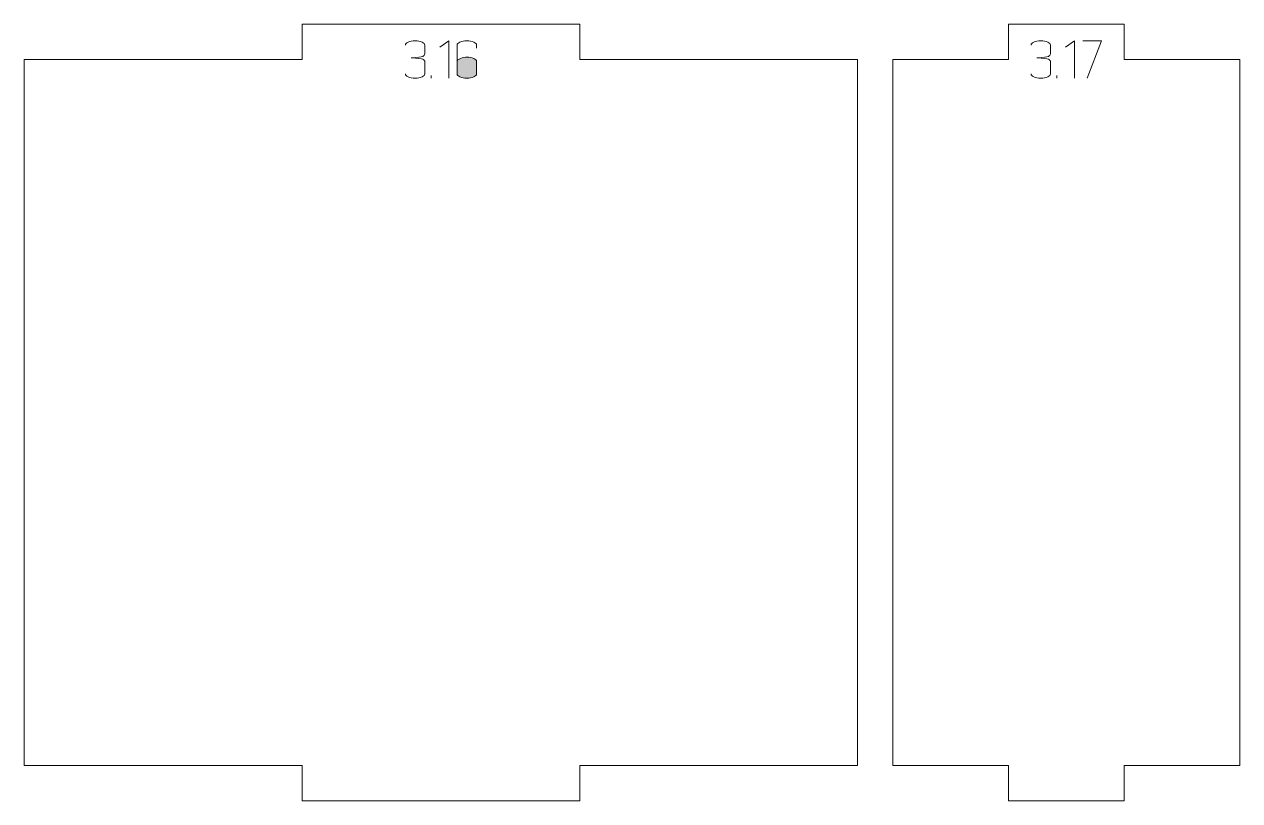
# Model space of a CAD drawing. Header units: centimetres. Extents: x -158 to 228, y -202 to 254.
# Drawn here: x -59.21 to -48.86, y -78.55 to -71.95 of the extents above; entities that cross this region are included whole.
import ezdxf

# ---------------------------------------------------------------- set-up
doc = ezdxf.new("R2010")
doc.units = ezdxf.units.CM
doc.header["$MEASUREMENT"] = 0
doc.layers.add('Capa 1', color=7, linetype='Continuous')

msp = doc.modelspace()

# ---------------------------------------------------------------- hatches: boundary and pattern name
at = {"layer": 'Capa 1', "true_color": 0x3e4095}
h = msp.add_hatch(color=175, dxfattribs=at)
edge = h.paths.add_edge_path()
edge.add_spline(control_points=[(-55.88042, -72.40756), (-55.90396, -72.40756), (-55.92361, -72.40412), (-55.93935, -72.39724), (-55.9551, -72.39036), (-55.96297, -72.38203), (-55.96297, -72.37225), (-55.96297, -72.38203), (-55.9551, -72.39036), (-55.93935, -72.39724), (-55.92361, -72.40412), (-55.90396, -72.40756), (-55.88042, -72.40756), (-55.85688, -72.40756), (-55.83723, -72.40412), (-55.82149, -72.39724), (-55.80574, -72.39036), (-55.79787, -72.38203), (-55.79787, -72.37225), (-55.79787, -72.37225), (-55.79787, -72.26906), (-55.79787, -72.26906), (-55.79787, -72.2608), (-55.80353, -72.25362), (-55.81484, -72.24751), (-55.82615, -72.24139), (-55.85932, -72.23726), (-55.91436, -72.23512), (-55.85963, -72.23176), (-55.82676, -72.22778), (-55.81576, -72.2232), (-55.80475, -72.21861), (-55.79879, -72.21112), (-55.79787, -72.20073), (-55.79787, -72.20073), (-55.79787, -72.12643), (-55.79787, -72.12643), (-55.79787, -72.11665), (-55.80574, -72.10832), (-55.82149, -72.10144), (-55.83723, -72.09456), (-55.85688, -72.09112), (-55.88042, -72.09112), (-55.90396, -72.09112), (-55.92361, -72.09456), (-55.93935, -72.10144), (-55.9551, -72.10832), (-55.96297, -72.11665), (-55.96297, -72.12643), (-55.96297, -72.11665), (-55.9551, -72.10832), (-55.93935, -72.10144), (-55.92361, -72.09456), (-55.90396, -72.09112), (-55.88042, -72.09112), (-55.85688, -72.09112), (-55.83723, -72.09456), (-55.82149, -72.10144), (-55.80574, -72.10832), (-55.79787, -72.11665), (-55.79787, -72.12643), (-55.79787, -72.12643), (-55.79787, -72.20073), (-55.79787, -72.20073), (-55.79879, -72.21112), (-55.80475, -72.21861), (-55.81576, -72.2232), (-55.82676, -72.22778), (-55.85963, -72.23176), (-55.91436, -72.23512), (-55.85932, -72.23726), (-55.82615, -72.24139), (-55.81484, -72.24751), (-55.80353, -72.25362), (-55.79787, -72.2608), (-55.79787, -72.26906), (-55.79787, -72.26906), (-55.79787, -72.37225), (-55.79787, -72.37225), (-55.79787, -72.38203), (-55.80574, -72.39036), (-55.82149, -72.39724), (-55.83723, -72.40412), (-55.85688, -72.40756), (-55.88042, -72.40756)], knot_values=[0, 0, 0, 0, 0.03571429, 0.03571429, 0.03571429, 0.07142857, 0.07142857, 0.07142857, 0.10714286, 0.10714286, 0.10714286, 0.14285714, 0.14285714, 0.14285714, 0.17857143, 0.17857143, 0.17857143, 0.21428571, 0.21428571, 0.21428571, 0.25, 0.25, 0.25, 0.28571429, 0.28571429, 0.28571429, 0.32142857, 0.32142857, 0.32142857, 0.35714286, 0.35714286, 0.35714286, 0.39285714, 0.39285714, 0.39285714, 0.42857143, 0.42857143, 0.42857143, 0.46428571, 0.46428571, 0.46428571, 0.5, 0.5, 0.5, 0.53571429, 0.53571429, 0.53571429, 0.57142857, 0.57142857, 0.57142857, 0.60714286, 0.60714286, 0.60714286, 0.64285714, 0.64285714, 0.64285714, 0.67857143, 0.67857143, 0.67857143, 0.71428571, 0.71428571, 0.71428571, 0.75, 0.75, 0.75, 0.78571429, 0.78571429, 0.78571429, 0.82142857, 0.82142857, 0.82142857, 0.85714286, 0.85714286, 0.85714286, 0.89285714, 0.89285714, 0.89285714, 0.92857143, 0.92857143, 0.92857143, 0.96428571, 0.96428571, 0.96428571, 1, 1, 1, 1], degree=3, periodic=1)
h = msp.add_hatch(color=175, dxfattribs=at)
edge = h.paths.add_edge_path()
edge.add_spline(control_points=[(-55.59333, -72.09066), (-55.59333, -72.09066), (-55.66946, -72.1434), (-55.66946, -72.1434), (-55.66946, -72.1434), (-55.59333, -72.09066), (-55.59333, -72.09066), (-55.59333, -72.09066), (-55.59333, -72.40756), (-55.59333, -72.40756), (-55.59333, -72.40756), (-55.59333, -72.09066), (-55.59333, -72.09066)], knot_values=[0, 0, 0, 0, 0.25, 0.25, 0.25, 0.5, 0.5, 0.5, 0.75, 0.75, 0.75, 1, 1, 1, 1], degree=3, periodic=1)
h = msp.add_hatch(color=175, dxfattribs=at)
edge = h.paths.add_edge_path()
edge.add_spline(control_points=[(-55.44015, -72.40756), (-55.46369, -72.40756), (-55.48334, -72.40412), (-55.49908, -72.39724), (-55.51483, -72.39036), (-55.5227, -72.38203), (-55.5227, -72.37225), (-55.5227, -72.37225), (-55.5227, -72.26539), (-55.5227, -72.26539), (-55.5227, -72.26539), (-55.5227, -72.12643), (-55.5227, -72.12643), (-55.5227, -72.11665), (-55.51483, -72.10832), (-55.49908, -72.10144), (-55.48334, -72.09456), (-55.46369, -72.09112), (-55.44015, -72.09112), (-55.41661, -72.09112), (-55.39696, -72.09456), (-55.38122, -72.10144), (-55.36547, -72.10832), (-55.3576, -72.11665), (-55.3576, -72.12643), (-55.3576, -72.12643), (-55.3576, -72.15211), (-55.3576, -72.15211), (-55.3576, -72.15211), (-55.3576, -72.12643), (-55.3576, -72.12643), (-55.3576, -72.11665), (-55.36547, -72.10832), (-55.38122, -72.10144), (-55.39696, -72.09456), (-55.41661, -72.09112), (-55.44015, -72.09112), (-55.46369, -72.09112), (-55.48334, -72.09456), (-55.49908, -72.10144), (-55.51483, -72.10832), (-55.5227, -72.11665), (-55.5227, -72.12643), (-55.5227, -72.12643), (-55.5227, -72.26539), (-55.5227, -72.26539), (-55.5227, -72.25622), (-55.51315, -72.24804), (-55.49404, -72.24086), (-55.47493, -72.23367), (-55.45697, -72.23008), (-55.44015, -72.23008), (-55.41661, -72.23008), (-55.39696, -72.23352), (-55.38122, -72.2404), (-55.36547, -72.24728), (-55.3576, -72.25561), (-55.3576, -72.26539), (-55.3576, -72.26539), (-55.3576, -72.37225), (-55.3576, -72.37225), (-55.3576, -72.38203), (-55.36547, -72.39036), (-55.38122, -72.39724), (-55.39696, -72.40412), (-55.41661, -72.40756), (-55.44015, -72.40756)], knot_values=[0, 0, 0, 0, 0.04545455, 0.04545455, 0.04545455, 0.09090909, 0.09090909, 0.09090909, 0.13636364, 0.13636364, 0.13636364, 0.18181818, 0.18181818, 0.18181818, 0.22727273, 0.22727273, 0.22727273, 0.27272727, 0.27272727, 0.27272727, 0.31818182, 0.31818182, 0.31818182, 0.36363636, 0.36363636, 0.36363636, 0.40909091, 0.40909091, 0.40909091, 0.45454545, 0.45454545, 0.45454545, 0.5, 0.5, 0.5, 0.54545455, 0.54545455, 0.54545455, 0.59090909, 0.59090909, 0.59090909, 0.63636364, 0.63636364, 0.63636364, 0.68181818, 0.68181818, 0.68181818, 0.72727273, 0.72727273, 0.72727273, 0.77272727, 0.77272727, 0.77272727, 0.81818182, 0.81818182, 0.81818182, 0.86363636, 0.86363636, 0.86363636, 0.90909091, 0.90909091, 0.90909091, 0.95454545, 0.95454545, 0.95454545, 1, 1, 1, 1], degree=3, periodic=1)
h = msp.add_hatch(color=175, dxfattribs=at)
edge = h.paths.add_edge_path()
edge.add_spline(control_points=[(-50.55716, -72.40756), (-50.5807, -72.40756), (-50.60035, -72.40412), (-50.61609, -72.39724), (-50.63184, -72.39036), (-50.63971, -72.38203), (-50.63971, -72.37225), (-50.63971, -72.38203), (-50.63184, -72.39036), (-50.61609, -72.39724), (-50.60035, -72.40412), (-50.5807, -72.40756), (-50.55716, -72.40756), (-50.53362, -72.40756), (-50.51397, -72.40412), (-50.49823, -72.39724), (-50.48248, -72.39036), (-50.47461, -72.38203), (-50.47461, -72.37225), (-50.47461, -72.37225), (-50.47461, -72.26906), (-50.47461, -72.26906), (-50.47461, -72.2608), (-50.48027, -72.25362), (-50.49158, -72.24751), (-50.50289, -72.24139), (-50.53606, -72.23726), (-50.5911, -72.23512), (-50.53637, -72.23176), (-50.5035, -72.22778), (-50.4925, -72.2232), (-50.48149, -72.21861), (-50.47553, -72.21112), (-50.47461, -72.20073), (-50.47461, -72.20073), (-50.47461, -72.12643), (-50.47461, -72.12643), (-50.47461, -72.11665), (-50.48248, -72.10832), (-50.49823, -72.10144), (-50.51397, -72.09456), (-50.53362, -72.09112), (-50.55716, -72.09112), (-50.5807, -72.09112), (-50.60035, -72.09456), (-50.61609, -72.10144), (-50.63184, -72.10832), (-50.63971, -72.11665), (-50.63971, -72.12643), (-50.63971, -72.11665), (-50.63184, -72.10832), (-50.61609, -72.10144), (-50.60035, -72.09456), (-50.5807, -72.09112), (-50.55716, -72.09112), (-50.53362, -72.09112), (-50.51397, -72.09456), (-50.49823, -72.10144), (-50.48248, -72.10832), (-50.47461, -72.11665), (-50.47461, -72.12643), (-50.47461, -72.12643), (-50.47461, -72.20073), (-50.47461, -72.20073), (-50.47553, -72.21112), (-50.48149, -72.21861), (-50.4925, -72.2232), (-50.5035, -72.22778), (-50.53637, -72.23176), (-50.5911, -72.23512), (-50.53606, -72.23726), (-50.50289, -72.24139), (-50.49158, -72.24751), (-50.48027, -72.25362), (-50.47461, -72.2608), (-50.47461, -72.26906), (-50.47461, -72.26906), (-50.47461, -72.37225), (-50.47461, -72.37225), (-50.47461, -72.38203), (-50.48248, -72.39036), (-50.49823, -72.39724), (-50.51397, -72.40412), (-50.53362, -72.40756), (-50.55716, -72.40756)], knot_values=[0, 0, 0, 0, 0.03571429, 0.03571429, 0.03571429, 0.07142857, 0.07142857, 0.07142857, 0.10714286, 0.10714286, 0.10714286, 0.14285714, 0.14285714, 0.14285714, 0.17857143, 0.17857143, 0.17857143, 0.21428571, 0.21428571, 0.21428571, 0.25, 0.25, 0.25, 0.28571429, 0.28571429, 0.28571429, 0.32142857, 0.32142857, 0.32142857, 0.35714286, 0.35714286, 0.35714286, 0.39285714, 0.39285714, 0.39285714, 0.42857143, 0.42857143, 0.42857143, 0.46428571, 0.46428571, 0.46428571, 0.5, 0.5, 0.5, 0.53571429, 0.53571429, 0.53571429, 0.57142857, 0.57142857, 0.57142857, 0.60714286, 0.60714286, 0.60714286, 0.64285714, 0.64285714, 0.64285714, 0.67857143, 0.67857143, 0.67857143, 0.71428571, 0.71428571, 0.71428571, 0.75, 0.75, 0.75, 0.78571429, 0.78571429, 0.78571429, 0.82142857, 0.82142857, 0.82142857, 0.85714286, 0.85714286, 0.85714286, 0.89285714, 0.89285714, 0.89285714, 0.92857143, 0.92857143, 0.92857143, 0.96428571, 0.96428571, 0.96428571, 1, 1, 1, 1], degree=3, periodic=1)
h = msp.add_hatch(color=175, dxfattribs=at)
edge = h.paths.add_edge_path()
edge.add_spline(control_points=[(-50.27007, -72.09066), (-50.27007, -72.09066), (-50.3462, -72.1434), (-50.3462, -72.1434), (-50.3462, -72.1434), (-50.27007, -72.09066), (-50.27007, -72.09066), (-50.27007, -72.09066), (-50.27007, -72.40756), (-50.27007, -72.40756), (-50.27007, -72.40756), (-50.27007, -72.09066), (-50.27007, -72.09066)], knot_values=[0, 0, 0, 0, 0.25, 0.25, 0.25, 0.5, 0.5, 0.5, 0.75, 0.75, 0.75, 1, 1, 1, 1], degree=3, periodic=1)
h = msp.add_hatch(color=175, dxfattribs=at)
edge = h.paths.add_edge_path()
edge.add_spline(control_points=[(-50.16092, -72.40756), (-50.16092, -72.40756), (-50.03984, -72.09112), (-50.03984, -72.09112), (-50.03984, -72.09112), (-50.19944, -72.09112), (-50.19944, -72.09112), (-50.19944, -72.09112), (-50.03984, -72.09112), (-50.03984, -72.09112), (-50.03984, -72.09112), (-50.16092, -72.40756), (-50.16092, -72.40756)], knot_values=[0, 0, 0, 0, 0.25, 0.25, 0.25, 0.5, 0.5, 0.5, 0.75, 0.75, 0.75, 1, 1, 1, 1], degree=3, periodic=1)
h = msp.add_hatch(color=175, dxfattribs=at)
edge = h.paths.add_edge_path()
edge.add_spline(control_points=[(-55.5227, -72.37225), (-55.5227, -72.38203), (-55.51483, -72.39036), (-55.49908, -72.39724), (-55.48334, -72.40412), (-55.46369, -72.40756), (-55.44015, -72.40756), (-55.41661, -72.40756), (-55.39696, -72.40412), (-55.38122, -72.39724), (-55.36547, -72.39036), (-55.3576, -72.38203), (-55.3576, -72.37225), (-55.3576, -72.37225), (-55.3576, -72.26539), (-55.3576, -72.26539), (-55.3576, -72.25561), (-55.36547, -72.24728), (-55.38122, -72.2404), (-55.39696, -72.23352), (-55.41661, -72.23008), (-55.44015, -72.23008), (-55.45697, -72.23008), (-55.47493, -72.23367), (-55.49404, -72.24086), (-55.51315, -72.24804), (-55.5227, -72.25622), (-55.5227, -72.26539), (-55.5227, -72.26539), (-55.5227, -72.37225), (-55.5227, -72.37225)], knot_values=[0, 0, 0, 0, 0.1, 0.1, 0.1, 0.2, 0.2, 0.2, 0.3, 0.3, 0.3, 0.4, 0.4, 0.4, 0.5, 0.5, 0.5, 0.6, 0.6, 0.6, 0.7, 0.7, 0.7, 0.8, 0.8, 0.8, 0.9, 0.9, 0.9, 1, 1, 1, 1], degree=3, periodic=1)
h = msp.add_hatch(color=175, dxfattribs=at)
edge = h.paths.add_edge_path()
edge.add_spline(control_points=[(-55.74284, -72.40756), (-55.74284, -72.40756), (-55.74284, -72.38509), (-55.74284, -72.38509), (-55.74284, -72.38509), (-55.74284, -72.40756), (-55.74284, -72.40756)], knot_values=[0, 0, 0, 0, 0.5, 0.5, 0.5, 1, 1, 1, 1], degree=3, periodic=1)
h = msp.add_hatch(color=175, dxfattribs=at)
edge = h.paths.add_edge_path()
edge.add_spline(control_points=[(-50.41958, -72.40756), (-50.41958, -72.40756), (-50.41958, -72.38509), (-50.41958, -72.38509), (-50.41958, -72.38509), (-50.41958, -72.40756), (-50.41958, -72.40756)], knot_values=[0, 0, 0, 0, 0.5, 0.5, 0.5, 1, 1, 1, 1], degree=3, periodic=1)

# ---------------------------------------------------------------- linework, layer by layer
at = {"layer": 'Capa 1', "color": 240, "lineweight": 20}
for points in [[(-59.20555, -72.25036), (-59.20555, -72.25036), (-59.20555, -78.25036), (-59.20555, -78.25036), (-59.20555, -78.25036), (-56.84204, -78.25036), (-56.84204, -78.25036), (-56.84204, -78.25036), (-56.84204, -78.55036), (-56.84204, -78.55036), (-56.84204, -78.55036), (-54.47853, -78.55036), (-54.47853, -78.55036), (-54.47853, -78.55036), (-54.47853, -78.25036), (-54.47853, -78.25036), (-54.47853, -78.25036), (-52.11502, -78.25036), (-52.11502, -78.25036), (-52.11502, -78.25036), (-52.11502, -72.25036), (-52.11502, -72.25036), (-52.11502, -72.25036), (-54.47853, -72.25036), (-54.47853, -72.25036), (-54.47853, -72.25036), (-54.47853, -71.95036), (-54.47853, -71.95036), (-54.47853, -71.95036), (-56.84204, -71.95036), (-56.84204, -71.95036), (-56.84204, -71.95036), (-56.84204, -72.25036), (-56.84204, -72.25036), (-56.84204, -72.25036), (-59.20555, -72.25036), (-59.20555, -72.25036)], [(-51.81502, -72.25036), (-51.81502, -72.25036), (-51.81502, -78.25036), (-51.81502, -78.25036), (-51.81502, -78.25036), (-50.83152, -78.25036), (-50.83152, -78.25036), (-50.83152, -78.25036), (-50.83152, -78.55036), (-50.83152, -78.55036), (-50.83152, -78.55036), (-49.84802, -78.55036), (-49.84802, -78.55036), (-49.84802, -78.55036), (-49.84802, -78.25036), (-49.84802, -78.25036), (-49.84802, -78.25036), (-48.86453, -78.25036), (-48.86453, -78.25036), (-48.86453, -78.25036), (-48.86453, -72.25036), (-48.86453, -72.25036), (-48.86453, -72.25036), (-49.84802, -72.25036), (-49.84802, -72.25036), (-49.84802, -72.25036), (-49.84802, -71.95036), (-49.84802, -71.95036), (-49.84802, -71.95036), (-50.83152, -71.95036), (-50.83152, -71.95036), (-50.83152, -71.95036), (-50.83152, -72.25036), (-50.83152, -72.25036), (-50.83152, -72.25036), (-51.81502, -72.25036), (-51.81502, -72.25036)]]:
    msp.add_open_spline(points, degree=3, knots=[0, 0, 0, 0, 0.08333333, 0.08333333, 0.08333333, 0.16666667, 0.16666667, 0.16666667, 0.25, 0.25, 0.25, 0.33333333, 0.33333333, 0.33333333, 0.41666667, 0.41666667, 0.41666667, 0.5, 0.5, 0.5, 0.58333333, 0.58333333, 0.58333333, 0.66666667, 0.66666667, 0.66666667, 0.75, 0.75, 0.75, 0.83333333, 0.83333333, 0.83333333, 0.91666667, 0.91666667, 0.91666667, 1, 1, 1, 1], dxfattribs=at)
at = {"layer": 'Capa 1', "color": 114, "lineweight": 9}
for points, knots in [([(-55.88042, -72.40756), (-55.90396, -72.40756), (-55.92361, -72.40412), (-55.93935, -72.39724), (-55.9551, -72.39036), (-55.96297, -72.38203), (-55.96297, -72.37225), (-55.96297, -72.38203), (-55.9551, -72.39036), (-55.93935, -72.39724), (-55.92361, -72.40412), (-55.90396, -72.40756), (-55.88042, -72.40756), (-55.85688, -72.40756), (-55.83723, -72.40412), (-55.82149, -72.39724), (-55.80574, -72.39036), (-55.79787, -72.38203), (-55.79787, -72.37225), (-55.79787, -72.37225), (-55.79787, -72.26906), (-55.79787, -72.26906), (-55.79787, -72.2608), (-55.80353, -72.25362), (-55.81484, -72.24751), (-55.82615, -72.24139), (-55.85932, -72.23726), (-55.91436, -72.23512), (-55.85963, -72.23176), (-55.82676, -72.22778), (-55.81576, -72.2232), (-55.80475, -72.21861), (-55.79879, -72.21112), (-55.79787, -72.20073), (-55.79787, -72.20073), (-55.79787, -72.12643), (-55.79787, -72.12643), (-55.79787, -72.11665), (-55.80574, -72.10832), (-55.82149, -72.10144), (-55.83723, -72.09456), (-55.85688, -72.09112), (-55.88042, -72.09112), (-55.90396, -72.09112), (-55.92361, -72.09456), (-55.93935, -72.10144), (-55.9551, -72.10832), (-55.96297, -72.11665), (-55.96297, -72.12643), (-55.96297, -72.11665), (-55.9551, -72.10832), (-55.93935, -72.10144), (-55.92361, -72.09456), (-55.90396, -72.09112), (-55.88042, -72.09112), (-55.85688, -72.09112), (-55.83723, -72.09456), (-55.82149, -72.10144), (-55.80574, -72.10832), (-55.79787, -72.11665), (-55.79787, -72.12643), (-55.79787, -72.12643), (-55.79787, -72.20073), (-55.79787, -72.20073), (-55.79879, -72.21112), (-55.80475, -72.21861), (-55.81576, -72.2232), (-55.82676, -72.22778), (-55.85963, -72.23176), (-55.91436, -72.23512), (-55.85932, -72.23726), (-55.82615, -72.24139), (-55.81484, -72.24751), (-55.80353, -72.25362), (-55.79787, -72.2608), (-55.79787, -72.26906), (-55.79787, -72.26906), (-55.79787, -72.37225), (-55.79787, -72.37225), (-55.79787, -72.38203), (-55.80574, -72.39036), (-55.82149, -72.39724), (-55.83723, -72.40412), (-55.85688, -72.40756), (-55.88042, -72.40756)], [0, 0, 0, 0, 0.03571429, 0.03571429, 0.03571429, 0.07142857, 0.07142857, 0.07142857, 0.10714286, 0.10714286, 0.10714286, 0.14285714, 0.14285714, 0.14285714, 0.17857143, 0.17857143, 0.17857143, 0.21428571, 0.21428571, 0.21428571, 0.25, 0.25, 0.25, 0.28571429, 0.28571429, 0.28571429, 0.32142857, 0.32142857, 0.32142857, 0.35714286, 0.35714286, 0.35714286, 0.39285714, 0.39285714, 0.39285714, 0.42857143, 0.42857143, 0.42857143, 0.46428571, 0.46428571, 0.46428571, 0.5, 0.5, 0.5, 0.53571429, 0.53571429, 0.53571429, 0.57142857, 0.57142857, 0.57142857, 0.60714286, 0.60714286, 0.60714286, 0.64285714, 0.64285714, 0.64285714, 0.67857143, 0.67857143, 0.67857143, 0.71428571, 0.71428571, 0.71428571, 0.75, 0.75, 0.75, 0.78571429, 0.78571429, 0.78571429, 0.82142857, 0.82142857, 0.82142857, 0.85714286, 0.85714286, 0.85714286, 0.89285714, 0.89285714, 0.89285714, 0.92857143, 0.92857143, 0.92857143, 0.96428571, 0.96428571, 0.96428571, 1, 1, 1, 1]), ([(-55.59333, -72.09066), (-55.59333, -72.09066), (-55.66946, -72.1434), (-55.66946, -72.1434), (-55.66946, -72.1434), (-55.59333, -72.09066), (-55.59333, -72.09066), (-55.59333, -72.09066), (-55.59333, -72.40756), (-55.59333, -72.40756), (-55.59333, -72.40756), (-55.59333, -72.09066), (-55.59333, -72.09066)], [0, 0, 0, 0, 0.25, 0.25, 0.25, 0.5, 0.5, 0.5, 0.75, 0.75, 0.75, 1, 1, 1, 1]), ([(-55.44015, -72.40756), (-55.46369, -72.40756), (-55.48334, -72.40412), (-55.49908, -72.39724), (-55.51483, -72.39036), (-55.5227, -72.38203), (-55.5227, -72.37225), (-55.5227, -72.37225), (-55.5227, -72.26539), (-55.5227, -72.26539), (-55.5227, -72.26539), (-55.5227, -72.12643), (-55.5227, -72.12643), (-55.5227, -72.11665), (-55.51483, -72.10832), (-55.49908, -72.10144), (-55.48334, -72.09456), (-55.46369, -72.09112), (-55.44015, -72.09112), (-55.41661, -72.09112), (-55.39696, -72.09456), (-55.38122, -72.10144), (-55.36547, -72.10832), (-55.3576, -72.11665), (-55.3576, -72.12643), (-55.3576, -72.12643), (-55.3576, -72.15211), (-55.3576, -72.15211), (-55.3576, -72.15211), (-55.3576, -72.12643), (-55.3576, -72.12643), (-55.3576, -72.11665), (-55.36547, -72.10832), (-55.38122, -72.10144), (-55.39696, -72.09456), (-55.41661, -72.09112), (-55.44015, -72.09112), (-55.46369, -72.09112), (-55.48334, -72.09456), (-55.49908, -72.10144), (-55.51483, -72.10832), (-55.5227, -72.11665), (-55.5227, -72.12643), (-55.5227, -72.12643), (-55.5227, -72.26539), (-55.5227, -72.26539), (-55.5227, -72.25622), (-55.51315, -72.24804), (-55.49404, -72.24086), (-55.47493, -72.23367), (-55.45697, -72.23008), (-55.44015, -72.23008), (-55.41661, -72.23008), (-55.39696, -72.23352), (-55.38122, -72.2404), (-55.36547, -72.24728), (-55.3576, -72.25561), (-55.3576, -72.26539), (-55.3576, -72.26539), (-55.3576, -72.37225), (-55.3576, -72.37225), (-55.3576, -72.38203), (-55.36547, -72.39036), (-55.38122, -72.39724), (-55.39696, -72.40412), (-55.41661, -72.40756), (-55.44015, -72.40756)], [0, 0, 0, 0, 0.04545455, 0.04545455, 0.04545455, 0.09090909, 0.09090909, 0.09090909, 0.13636364, 0.13636364, 0.13636364, 0.18181818, 0.18181818, 0.18181818, 0.22727273, 0.22727273, 0.22727273, 0.27272727, 0.27272727, 0.27272727, 0.31818182, 0.31818182, 0.31818182, 0.36363636, 0.36363636, 0.36363636, 0.40909091, 0.40909091, 0.40909091, 0.45454545, 0.45454545, 0.45454545, 0.5, 0.5, 0.5, 0.54545455, 0.54545455, 0.54545455, 0.59090909, 0.59090909, 0.59090909, 0.63636364, 0.63636364, 0.63636364, 0.68181818, 0.68181818, 0.68181818, 0.72727273, 0.72727273, 0.72727273, 0.77272727, 0.77272727, 0.77272727, 0.81818182, 0.81818182, 0.81818182, 0.86363636, 0.86363636, 0.86363636, 0.90909091, 0.90909091, 0.90909091, 0.95454545, 0.95454545, 0.95454545, 1, 1, 1, 1]), ([(-50.55716, -72.40756), (-50.5807, -72.40756), (-50.60035, -72.40412), (-50.61609, -72.39724), (-50.63184, -72.39036), (-50.63971, -72.38203), (-50.63971, -72.37225), (-50.63971, -72.38203), (-50.63184, -72.39036), (-50.61609, -72.39724), (-50.60035, -72.40412), (-50.5807, -72.40756), (-50.55716, -72.40756), (-50.53362, -72.40756), (-50.51397, -72.40412), (-50.49823, -72.39724), (-50.48248, -72.39036), (-50.47461, -72.38203), (-50.47461, -72.37225), (-50.47461, -72.37225), (-50.47461, -72.26906), (-50.47461, -72.26906), (-50.47461, -72.2608), (-50.48027, -72.25362), (-50.49158, -72.24751), (-50.50289, -72.24139), (-50.53606, -72.23726), (-50.5911, -72.23512), (-50.53637, -72.23176), (-50.5035, -72.22778), (-50.4925, -72.2232), (-50.48149, -72.21861), (-50.47553, -72.21112), (-50.47461, -72.20073), (-50.47461, -72.20073), (-50.47461, -72.12643), (-50.47461, -72.12643), (-50.47461, -72.11665), (-50.48248, -72.10832), (-50.49823, -72.10144), (-50.51397, -72.09456), (-50.53362, -72.09112), (-50.55716, -72.09112), (-50.5807, -72.09112), (-50.60035, -72.09456), (-50.61609, -72.10144), (-50.63184, -72.10832), (-50.63971, -72.11665), (-50.63971, -72.12643), (-50.63971, -72.11665), (-50.63184, -72.10832), (-50.61609, -72.10144), (-50.60035, -72.09456), (-50.5807, -72.09112), (-50.55716, -72.09112), (-50.53362, -72.09112), (-50.51397, -72.09456), (-50.49823, -72.10144), (-50.48248, -72.10832), (-50.47461, -72.11665), (-50.47461, -72.12643), (-50.47461, -72.12643), (-50.47461, -72.20073), (-50.47461, -72.20073), (-50.47553, -72.21112), (-50.48149, -72.21861), (-50.4925, -72.2232), (-50.5035, -72.22778), (-50.53637, -72.23176), (-50.5911, -72.23512), (-50.53606, -72.23726), (-50.50289, -72.24139), (-50.49158, -72.24751), (-50.48027, -72.25362), (-50.47461, -72.2608), (-50.47461, -72.26906), (-50.47461, -72.26906), (-50.47461, -72.37225), (-50.47461, -72.37225), (-50.47461, -72.38203), (-50.48248, -72.39036), (-50.49823, -72.39724), (-50.51397, -72.40412), (-50.53362, -72.40756), (-50.55716, -72.40756)], [0, 0, 0, 0, 0.03571429, 0.03571429, 0.03571429, 0.07142857, 0.07142857, 0.07142857, 0.10714286, 0.10714286, 0.10714286, 0.14285714, 0.14285714, 0.14285714, 0.17857143, 0.17857143, 0.17857143, 0.21428571, 0.21428571, 0.21428571, 0.25, 0.25, 0.25, 0.28571429, 0.28571429, 0.28571429, 0.32142857, 0.32142857, 0.32142857, 0.35714286, 0.35714286, 0.35714286, 0.39285714, 0.39285714, 0.39285714, 0.42857143, 0.42857143, 0.42857143, 0.46428571, 0.46428571, 0.46428571, 0.5, 0.5, 0.5, 0.53571429, 0.53571429, 0.53571429, 0.57142857, 0.57142857, 0.57142857, 0.60714286, 0.60714286, 0.60714286, 0.64285714, 0.64285714, 0.64285714, 0.67857143, 0.67857143, 0.67857143, 0.71428571, 0.71428571, 0.71428571, 0.75, 0.75, 0.75, 0.78571429, 0.78571429, 0.78571429, 0.82142857, 0.82142857, 0.82142857, 0.85714286, 0.85714286, 0.85714286, 0.89285714, 0.89285714, 0.89285714, 0.92857143, 0.92857143, 0.92857143, 0.96428571, 0.96428571, 0.96428571, 1, 1, 1, 1]), ([(-50.27007, -72.09066), (-50.27007, -72.09066), (-50.3462, -72.1434), (-50.3462, -72.1434), (-50.3462, -72.1434), (-50.27007, -72.09066), (-50.27007, -72.09066), (-50.27007, -72.09066), (-50.27007, -72.40756), (-50.27007, -72.40756), (-50.27007, -72.40756), (-50.27007, -72.09066), (-50.27007, -72.09066)], [0, 0, 0, 0, 0.25, 0.25, 0.25, 0.5, 0.5, 0.5, 0.75, 0.75, 0.75, 1, 1, 1, 1]), ([(-50.16092, -72.40756), (-50.16092, -72.40756), (-50.03984, -72.09112), (-50.03984, -72.09112), (-50.03984, -72.09112), (-50.19944, -72.09112), (-50.19944, -72.09112), (-50.19944, -72.09112), (-50.03984, -72.09112), (-50.03984, -72.09112), (-50.03984, -72.09112), (-50.16092, -72.40756), (-50.16092, -72.40756)], [0, 0, 0, 0, 0.25, 0.25, 0.25, 0.5, 0.5, 0.5, 0.75, 0.75, 0.75, 1, 1, 1, 1]), ([(-55.5227, -72.37225), (-55.5227, -72.38203), (-55.51483, -72.39036), (-55.49908, -72.39724), (-55.48334, -72.40412), (-55.46369, -72.40756), (-55.44015, -72.40756), (-55.41661, -72.40756), (-55.39696, -72.40412), (-55.38122, -72.39724), (-55.36547, -72.39036), (-55.3576, -72.38203), (-55.3576, -72.37225), (-55.3576, -72.37225), (-55.3576, -72.26539), (-55.3576, -72.26539), (-55.3576, -72.25561), (-55.36547, -72.24728), (-55.38122, -72.2404), (-55.39696, -72.23352), (-55.41661, -72.23008), (-55.44015, -72.23008), (-55.45697, -72.23008), (-55.47493, -72.23367), (-55.49404, -72.24086), (-55.51315, -72.24804), (-55.5227, -72.25622), (-55.5227, -72.26539), (-55.5227, -72.26539), (-55.5227, -72.37225), (-55.5227, -72.37225)], [0, 0, 0, 0, 0.1, 0.1, 0.1, 0.2, 0.2, 0.2, 0.3, 0.3, 0.3, 0.4, 0.4, 0.4, 0.5, 0.5, 0.5, 0.6, 0.6, 0.6, 0.7, 0.7, 0.7, 0.8, 0.8, 0.8, 0.9, 0.9, 0.9, 1, 1, 1, 1]), ([(-55.74284, -72.40756), (-55.74284, -72.40756), (-55.74284, -72.38509), (-55.74284, -72.38509), (-55.74284, -72.38509), (-55.74284, -72.40756), (-55.74284, -72.40756)], [0, 0, 0, 0, 0.5, 0.5, 0.5, 1, 1, 1, 1]), ([(-50.41958, -72.40756), (-50.41958, -72.40756), (-50.41958, -72.38509), (-50.41958, -72.38509), (-50.41958, -72.38509), (-50.41958, -72.40756), (-50.41958, -72.40756)], [0, 0, 0, 0, 0.5, 0.5, 0.5, 1, 1, 1, 1])]:
    msp.add_open_spline(points, degree=3, knots=knots, dxfattribs=at)

doc.saveas('drawing.dxf')
